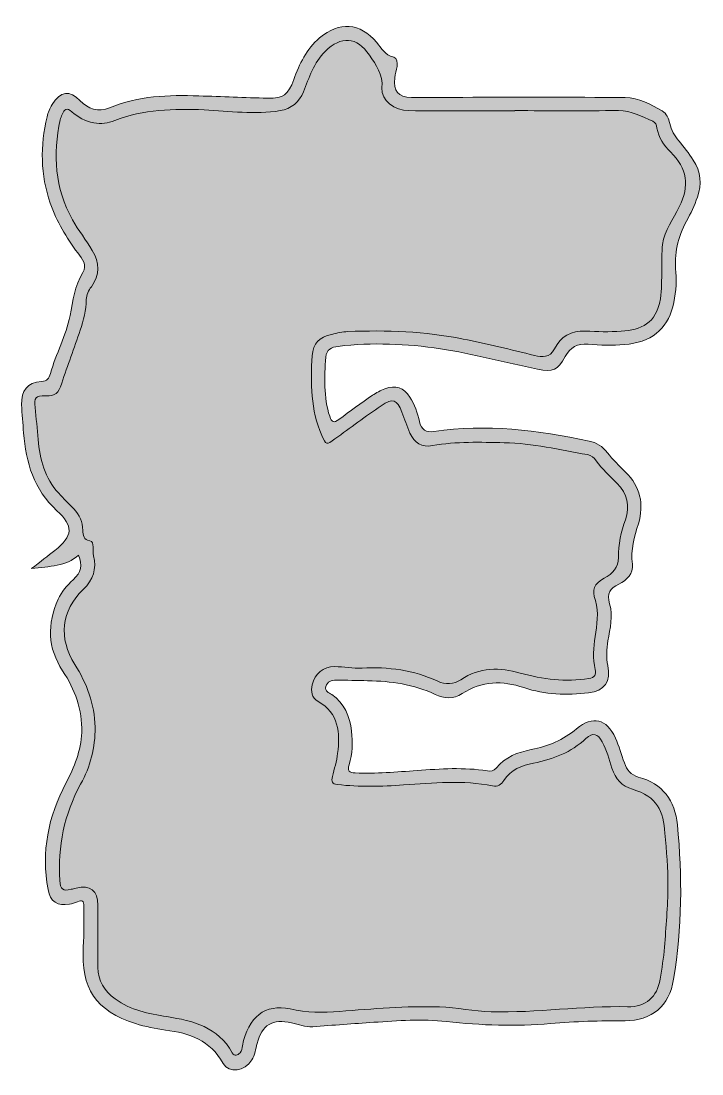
# Model space of a CAD drawing. Extents: x 400 to 1460, y -1150 to -809.
# Drawn here: x 1239.2 to 1459.6, y -1149.8 to -809.3 of the extents above; entities that cross this region are included whole.
import ezdxf

# ---------------------------------------------------------------- set-up
doc = ezdxf.new("R2010")
doc.units = 0
doc.header["$MEASUREMENT"] = 0
doc.layers.add('katman 1', color=7, linetype='Continuous')

# ---------------------------------------------------------------- blocks, each defined once
blk = doc.blocks.new('block 2')
at = {"layer": 'katman 1', "true_color": 0xffffff}
h = blk.add_hatch(color=7, dxfattribs=at)
h.dxf.hatch_style = 2
edge = h.paths.add_edge_path()
edge.add_spline(control_points=[(1257.85, -981.97), (1253.74, -985.74), (1248.51, -985.58), (1242.63, -986.35), (1245.55, -984.09), (1247.9, -982.31), (1250.19, -980.47), (1256.01, -975.79), (1256.33, -972.65), (1250.82, -967.63), (1243.35, -960.81), (1240.81, -952.06), (1240.05, -942.46), (1239.81, -939.43), (1239.53, -936.41), (1239.41, -933.37), (1239.23, -928.71), (1241.26, -926.22), (1245.82, -925.86), (1247.73, -925.72), (1248.3, -924.96), (1248.77, -923.25), (1250.53, -916.9), (1253.77, -911.03), (1255.1, -904.53), (1256.08, -899.75), (1256.53, -894.89), (1259.25, -890.58), (1260.75, -888.2), (1258.97, -886.12), (1257.59, -884.27), (1253.89, -879.31), (1250.72, -874.06), (1248.69, -868.19), (1245.49, -858.98), (1245.4, -849.64), (1247.65, -840.23), (1247.97, -838.87), (1248.54, -837.5), (1249.26, -836.29), (1251.88, -831.86), (1255.14, -831.63), (1258.3, -834.96), (1260.86, -837.65), (1264.29, -838.87), (1267.84, -837.37), (1277.18, -833.42), (1286.94, -833.16), (1296.81, -833.47), (1304.22, -833.7), (1311.62, -834.05), (1319.03, -834.2), (1324.24, -834.31), (1325.69, -833.16), (1327.48, -828.19), (1329.32, -823.11), (1331.63, -818.34), (1335.86, -814.73), (1342.26, -809.27), (1348.91, -809.77), (1354.35, -816.19), (1355.93, -818.05), (1356.95, -820.4), (1359.83, -820.94), (1361.05, -821.16), (1361.08, -822.79), (1360.93, -823.96), (1360.78, -825.2), (1360.35, -826.4), (1360.19, -827.63), (1359.63, -831.89), (1361.26, -833.93), (1365.58, -834), (1371.12, -834.1), (1376.66, -833.94), (1382.21, -833.94), (1399.74, -833.93), (1417.27, -833.88), (1434.79, -834), (1439.19, -834.03), (1443.03, -836.18), (1446.73, -838.34), (1448.17, -839.18), (1448.85, -840.8), (1449.17, -842.38), (1449.61, -844.58), (1450.73, -846.31), (1452.11, -847.99), (1453.75, -849.99), (1455.33, -852.06), (1456.76, -854.21), (1459.25, -857.95), (1459.6, -862), (1458.14, -866.23), (1457.21, -868.94), (1455.93, -871.48), (1454.58, -873.99), (1451.79, -879.16), (1450.58, -884.64), (1451.15, -890.51), (1451.52, -894.28), (1451.02, -898), (1450.13, -901.65), (1448.33, -909.08), (1442.96, -913.22), (1434.54, -913.93), (1430.61, -914.26), (1426.68, -914.1), (1422.77, -913.78), (1419.31, -913.5), (1416.98, -914.8), (1415.34, -917.81), (1412.89, -922.29), (1411.48, -922.84), (1406.4, -921.85), (1395.89, -919.79), (1385.56, -916.9), (1374.96, -915.27), (1363.96, -913.58), (1352.93, -913.19), (1341.86, -914.48), (1339.69, -914.73), (1338.08, -915.55), (1337.88, -918), (1337.34, -924.43), (1337.13, -930.82), (1339.12, -937.11), (1339.74, -939.06), (1340.45, -939.34), (1342.09, -938.12), (1345.67, -935.46), (1349.3, -932.86), (1352.97, -930.32), (1354.2, -929.47), (1355.57, -928.74), (1356.98, -928.21), (1360.42, -926.9), (1363.07, -927.79), (1365.06, -930.89), (1366.62, -933.31), (1367.55, -936.03), (1368.19, -938.82), (1368.77, -941.41), (1370.29, -942.43), (1372.83, -942.04), (1389.8, -939.43), (1406.48, -941.64), (1423.08, -945.12), (1425.53, -945.63), (1427.43, -946.8), (1429, -948.87), (1430.72, -951.14), (1432.85, -953.1), (1434.87, -955.13), (1439.6, -959.88), (1440.94, -965.46), (1439.01, -971.84), (1437.73, -976.11), (1436.44, -980.28), (1437.07, -984.93), (1437.49, -987.96), (1435.26, -990.11), (1432.66, -991.4), (1429.83, -992.8), (1428.69, -994.31), (1429.72, -997.8), (1430.86, -1001.65), (1429.88, -1005.78), (1429.16, -1009.75), (1428.68, -1012.4), (1428.59, -1015.05), (1429.13, -1017.72), (1430.16, -1022.88), (1428.08, -1025.96), (1422.91, -1026.53), (1415.85, -1027.31), (1408.8, -1027.17), (1401.98, -1024.87), (1395, -1022.52), (1388.36, -1022.62), (1382, -1026.8), (1379.24, -1028.62), (1376.09, -1028.43), (1373.26, -1027.06), (1366.32, -1023.71), (1358.94, -1022.83), (1351.4, -1022.62), (1348, -1022.53), (1344.61, -1022.49), (1341.21, -1022.44), (1339.65, -1022.42), (1338.33, -1022.89), (1337.88, -1024.53), (1337.45, -1026.08), (1338.9, -1026.43), (1339.77, -1027.05), (1343.82, -1029.99), (1345.71, -1034.11), (1346.17, -1038.93), (1346.53, -1042.58), (1346.53, -1046.27), (1345.41, -1049.82), (1344.8, -1051.74), (1345.37, -1052.38), (1347.35, -1052.46), (1354.07, -1052.72), (1360.74, -1052.14), (1367.42, -1051.67), (1375, -1051.13), (1382.58, -1050.56), (1390.14, -1051.8), (1391.26, -1051.99), (1392.21, -1051.87), (1393.01, -1050.88), (1395.93, -1047.28), (1399.98, -1045.75), (1404.37, -1044.91), (1409.81, -1043.88), (1414.69, -1041.71), (1419.02, -1038.16), (1424.34, -1033.82), (1428.7, -1034.89), (1431.6, -1041.17), (1432.78, -1043.75), (1433.57, -1046.51), (1434.49, -1049.21), (1435.26, -1051.46), (1436.63, -1053.14), (1438.98, -1053.78), (1446.89, -1055.91), (1450.86, -1061.38), (1451.64, -1069.21), (1453.32, -1085.91), (1453.11, -1102.59), (1450.42, -1119.17), (1449.02, -1127.85), (1443.35, -1132.6), (1434.7, -1132.58), (1426.65, -1132.56), (1418.62, -1132.82), (1410.62, -1133.51), (1399.35, -1134.47), (1388.13, -1134.12), (1376.92, -1132.85), (1369.05, -1131.95), (1361.22, -1132.58), (1353.38, -1133.11), (1346.79, -1133.56), (1340.2, -1134.03), (1333.61, -1134.54), (1331.21, -1134.72), (1329.05, -1133.82), (1326.8, -1133.28), (1320.72, -1131.82), (1317.11, -1133.94), (1315.63, -1139.96), (1315.19, -1141.78), (1314.9, -1143.65), (1313.92, -1145.28), (1311.67, -1149), (1306.51, -1149.81), (1304.62, -1146.38), (1300.49, -1138.9), (1293.68, -1136.64), (1285.98, -1135.6), (1282.71, -1135.16), (1279.46, -1134.54), (1276.3, -1133.54), (1263.48, -1129.48), (1258.49, -1122.05), (1259.38, -1108.68), (1259.67, -1104.31), (1259.49, -1099.92), (1259.56, -1095.54), (1259.58, -1093.93), (1259.04, -1093.39), (1257.46, -1094.14), (1256.67, -1094.51), (1255.78, -1094.73), (1254.91, -1094.89), (1251.01, -1095.6), (1248.7, -1094.08), (1247.97, -1090.16), (1245.7, -1078), (1248.05, -1066.57), (1253.73, -1055.75), (1256.46, -1050.56), (1258.68, -1045.3), (1258.86, -1039.32), (1259.08, -1031.96), (1256.65, -1025.47), (1252.7, -1019.45), (1247.8, -1011.98), (1247.63, -1004.27), (1251.25, -996.29), (1252.37, -993.8), (1254.09, -991.8), (1256.1, -989.97), (1258.74, -987.57), (1259.17, -985.41), (1257.85, -981.97)], knot_values=[0, 0, 0, 0, 1, 1, 1, 2, 2, 2, 3, 3, 3, 4, 4, 4, 5, 5, 5, 6, 6, 6, 7, 7, 7, 8, 8, 8, 9, 9, 9, 10, 10, 10, 11, 11, 11, 12, 12, 12, 13, 13, 13, 14, 14, 14, 15, 15, 15, 16, 16, 16, 17, 17, 17, 18, 18, 18, 19, 19, 19, 20, 20, 20, 21, 21, 21, 22, 22, 22, 23, 23, 23, 24, 24, 24, 25, 25, 25, 26, 26, 26, 27, 27, 27, 28, 28, 28, 29, 29, 29, 30, 30, 30, 31, 31, 31, 32, 32, 32, 33, 33, 33, 34, 34, 34, 35, 35, 35, 36, 36, 36, 37, 37, 37, 38, 38, 38, 39, 39, 39, 40, 40, 40, 41, 41, 41, 42, 42, 42, 43, 43, 43, 44, 44, 44, 45, 45, 45, 46, 46, 46, 47, 47, 47, 48, 48, 48, 49, 49, 49, 50, 50, 50, 51, 51, 51, 52, 52, 52, 53, 53, 53, 54, 54, 54, 55, 55, 55, 56, 56, 56, 57, 57, 57, 58, 58, 58, 59, 59, 59, 60, 60, 60, 61, 61, 61, 62, 62, 62, 63, 63, 63, 64, 64, 64, 65, 65, 65, 66, 66, 66, 67, 67, 67, 68, 68, 68, 69, 69, 69, 70, 70, 70, 71, 71, 71, 72, 72, 72, 73, 73, 73, 74, 74, 74, 75, 75, 75, 76, 76, 76, 77, 77, 77, 78, 78, 78, 79, 79, 79, 80, 80, 80, 81, 81, 81, 82, 82, 82, 83, 83, 83, 84, 84, 84, 85, 85, 85, 86, 86, 86, 87, 87, 87, 88, 88, 88, 89, 89, 89, 90, 90, 90, 91, 91, 91, 92, 92, 92, 93, 93, 93, 94, 94, 94, 95, 95, 95, 96, 96, 96, 97, 97, 97, 98, 98, 98, 99, 99, 99, 100, 100, 100, 100], degree=3, periodic=1)
at = {"layer": 'katman 1', "true_color": 0x007e00}
h = blk.add_hatch(color=96, dxfattribs=at)
h.dxf.hatch_style = 2
edge = h.paths.add_edge_path()
edge.add_spline(control_points=[(1399.05, -838.25), (1410.23, -838.25), (1421.41, -838.3), (1432.59, -838.23), (1436.71, -838.2), (1440.14, -840.15), (1443.73, -841.68), (1444.57, -842.05), (1444.91, -842.92), (1445.04, -843.88), (1445.5, -847.02), (1447.19, -849.41), (1449.44, -851.62), (1454.88, -856.93), (1455.66, -862.53), (1452.25, -869.38), (1450.28, -873.34), (1447.53, -876.94), (1446.86, -881.52), (1446.46, -884.3), (1446.72, -887.05), (1446.61, -889.81), (1446.48, -892.92), (1446.71, -896.01), (1446.16, -899.15), (1444.75, -907.22), (1439.92, -909.1), (1433.43, -909.58), (1429.61, -909.86), (1425.74, -909.73), (1421.9, -909.55), (1417.27, -909.33), (1413.91, -911.27), (1411.86, -915.28), (1410.33, -918.27), (1407.92, -918), (1405.44, -917.41), (1397.75, -915.57), (1390.07, -913.67), (1382.3, -912.11), (1369.97, -909.64), (1357.53, -909.19), (1345.02, -909.69), (1343.26, -909.77), (1341.5, -910.19), (1339.77, -910.6), (1335.7, -911.58), (1333.7, -913.48), (1333.45, -917.51), (1332.91, -926.26), (1332.92, -935), (1336.57, -943.29), (1337.93, -946.37), (1338.05, -946.44), (1340.81, -944.42), (1345.79, -940.81), (1350.73, -937.15), (1355.8, -933.68), (1359.58, -931.11), (1360.84, -931.59), (1362.49, -935.77), (1363.37, -938.01), (1364.07, -940.32), (1365.07, -942.51), (1366.54, -945.75), (1368.89, -947.23), (1372.38, -946.6), (1380.1, -945.21), (1387.87, -945.48), (1395.63, -945.65), (1404.73, -945.85), (1413.62, -947.87), (1422.54, -949.5), (1423.72, -949.72), (1424.65, -950.51), (1425.34, -951.47), (1427.28, -954.18), (1429.75, -956.39), (1432.1, -958.71), (1435.52, -962.1), (1436.23, -966.2), (1434.83, -970.54), (1433.54, -974.56), (1432.4, -978.49), (1432.57, -982.79), (1432.7, -985.94), (1430.66, -987.99), (1427.99, -989.5), (1424.49, -991.49), (1423.93, -992.93), (1425.11, -996.72), (1426.33, -1000.63), (1425.56, -1004.51), (1424.99, -1008.37), (1424.46, -1011.93), (1424.24, -1015.45), (1425.02, -1018.99), (1425.38, -1020.65), (1424.96, -1021.64), (1423, -1021.94), (1415.44, -1023.09), (1408.12, -1022.21), (1400.81, -1020.14), (1394.18, -1018.26), (1387.65, -1018.22), (1381.55, -1022.29), (1379.3, -1023.79), (1376.57, -1023.99), (1374.09, -1022.81), (1366.3, -1019.09), (1358.05, -1018.13), (1349.58, -1018.54), (1346.61, -1018.68), (1343.71, -1018.07), (1340.77, -1018.07), (1337.09, -1018.08), (1334.19, -1020.37), (1333.45, -1023.93), (1333.02, -1026.04), (1333.18, -1028.06), (1335.36, -1029.31), (1342.11, -1033.16), (1342.48, -1039.47), (1341.69, -1046.12), (1341.39, -1048.66), (1340.62, -1051.16), (1339.99, -1053.65), (1339.61, -1055.17), (1339.89, -1056.01), (1341.64, -1056.21), (1348.77, -1057.01), (1355.88, -1056.81), (1363.02, -1056.34), (1372.62, -1055.7), (1382.25, -1054.73), (1391.83, -1056.64), (1393.52, -1056.98), (1394.65, -1056.16), (1395.46, -1054.94), (1397.77, -1051.45), (1401.32, -1050), (1405.12, -1049.27), (1411.47, -1048.04), (1417.22, -1045.79), (1422.06, -1041.33), (1424.3, -1039.26), (1425.85, -1039.69), (1427.35, -1042.42), (1428.81, -1045.1), (1429.49, -1048.08), (1430.46, -1050.95), (1431.6, -1054.3), (1433.7, -1056.75), (1437.11, -1057.73), (1445.22, -1060.04), (1447.05, -1064.9), (1447.63, -1071.98), (1448.1, -1077.67), (1448.62, -1083.38), (1448.58, -1089.08), (1448.53, -1095.67), (1447.98, -1102.26), (1447.47, -1108.84), (1447.2, -1112.29), (1446.61, -1115.72), (1446.06, -1119.14), (1445.12, -1124.93), (1441.4, -1128.22), (1435.55, -1128.08), (1420.8, -1127.74), (1406.15, -1130.09), (1391.4, -1129.69), (1385.78, -1129.54), (1380.25, -1128.33), (1374.65, -1128.13), (1363.84, -1127.76), (1353.08, -1128.79), (1342.31, -1129.57), (1337, -1129.95), (1331.65, -1129.99), (1326.32, -1128.8), (1318.26, -1127), (1312.76, -1131.36), (1310.87, -1140.69), (1310.71, -1141.47), (1310.79, -1142.3), (1310.17, -1142.93), (1309.29, -1143.83), (1308.29, -1144.27), (1307.56, -1142.94), (1302.95, -1134.62), (1294.93, -1132.61), (1286.45, -1131.28), (1280.54, -1130.35), (1274.67, -1129.17), (1269.67, -1125.54), (1266.22, -1123.03), (1264.19, -1119.64), (1264.12, -1115.36), (1264, -1108.66), (1264.12, -1101.95), (1264.1, -1095.24), (1264.09, -1090.46), (1261.66, -1088.6), (1257.02, -1089.73), (1256.5, -1089.86), (1255.98, -1089.96), (1255.46, -1090.08), (1252.74, -1090.73), (1251.93, -1090.11), (1251.76, -1087.29), (1251.09, -1076.26), (1253.15, -1065.83), (1258.51, -1056.09), (1261.66, -1050.36), (1263.28, -1044.31), (1263.19, -1037.67), (1263.09, -1030.14), (1260.47, -1023.54), (1256.61, -1017.34), (1251.31, -1008.85), (1252.11, -1000.05), (1259.38, -993.09), (1262.64, -989.95), (1263.69, -986.5), (1262.7, -982.21), (1262.49, -981.27), (1262.55, -980.26), (1262.52, -979.28), (1262.49, -978.44), (1262.44, -977.54), (1261.45, -977.36), (1259.47, -977), (1259.25, -975.66), (1259.23, -973.99), (1259.18, -971.3), (1258.18, -968.96), (1256.28, -967.02), (1254.66, -965.35), (1253.02, -963.71), (1251.43, -962.01), (1246.88, -957.12), (1245.33, -951.07), (1244.77, -944.64), (1244.47, -941.18), (1244.12, -937.73), (1243.76, -934.28), (1243.42, -931.04), (1243.9, -930.49), (1247.16, -930.5), (1250.53, -930.51), (1251.28, -929.74), (1252.38, -926.42), (1254.27, -920.67), (1256.41, -914.99), (1258.41, -909.27), (1259.52, -906.06), (1260.25, -902.76), (1260.35, -899.35), (1260.4, -897.77), (1261.06, -896.42), (1261.98, -895.18), (1264.84, -891.35), (1264.72, -887.43), (1262.3, -883.45), (1260.27, -880.1), (1257.85, -877.01), (1255.92, -873.58), (1250.11, -863.3), (1249.53, -852.45), (1251.9, -841.2), (1252.03, -840.59), (1252.31, -840.02), (1252.55, -839.44), (1253.24, -837.8), (1254.05, -837.15), (1255.71, -838.63), (1257.71, -840.4), (1259.98, -841.66), (1262.76, -842.18), (1265.21, -842.64), (1267.37, -842.26), (1269.53, -841.43), (1278.91, -837.86), (1288.58, -837.52), (1298.49, -837.99), (1306.66, -838.37), (1314.87, -839.62), (1323.07, -838.24), (1326.72, -837.63), (1329.26, -835.56), (1330.62, -832.17), (1332.49, -827.54), (1333.96, -822.74), (1337.66, -819.09), (1342.85, -813.97), (1347.84, -814.3), (1351.97, -820.27), (1354.17, -823.45), (1356.39, -826.47), (1356.03, -830.92), (1355.69, -834.95), (1360.05, -838.23), (1364.7, -838.25), (1376.15, -838.29), (1387.6, -838.26), (1399.05, -838.26), (1399.05, -838.26), (1399.05, -838.26), (1399.05, -838.25)], knot_values=[0, 0, 0, 0, 1, 1, 1, 2, 2, 2, 3, 3, 3, 4, 4, 4, 5, 5, 5, 6, 6, 6, 7, 7, 7, 8, 8, 8, 9, 9, 9, 10, 10, 10, 11, 11, 11, 12, 12, 12, 13, 13, 13, 14, 14, 14, 15, 15, 15, 16, 16, 16, 17, 17, 17, 18, 18, 18, 19, 19, 19, 20, 20, 20, 21, 21, 21, 22, 22, 22, 23, 23, 23, 24, 24, 24, 25, 25, 25, 26, 26, 26, 27, 27, 27, 28, 28, 28, 29, 29, 29, 30, 30, 30, 31, 31, 31, 32, 32, 32, 33, 33, 33, 34, 34, 34, 35, 35, 35, 36, 36, 36, 37, 37, 37, 38, 38, 38, 39, 39, 39, 40, 40, 40, 41, 41, 41, 42, 42, 42, 43, 43, 43, 44, 44, 44, 45, 45, 45, 46, 46, 46, 47, 47, 47, 48, 48, 48, 49, 49, 49, 50, 50, 50, 51, 51, 51, 52, 52, 52, 53, 53, 53, 54, 54, 54, 55, 55, 55, 56, 56, 56, 57, 57, 57, 58, 58, 58, 59, 59, 59, 60, 60, 60, 61, 61, 61, 62, 62, 62, 63, 63, 63, 64, 64, 64, 65, 65, 65, 66, 66, 66, 67, 67, 67, 68, 68, 68, 69, 69, 69, 70, 70, 70, 71, 71, 71, 72, 72, 72, 73, 73, 73, 74, 74, 74, 75, 75, 75, 76, 76, 76, 77, 77, 77, 78, 78, 78, 79, 79, 79, 80, 80, 80, 81, 81, 81, 82, 82, 82, 83, 83, 83, 84, 84, 84, 85, 85, 85, 86, 86, 86, 87, 87, 87, 88, 88, 88, 89, 89, 89, 90, 90, 90, 91, 91, 91, 92, 92, 92, 93, 93, 93, 94, 94, 94, 95, 95, 95, 96, 96, 96, 97, 97, 97, 98, 98, 98, 99, 99, 99, 100, 100, 100, 101, 101, 101, 102, 102, 102, 103, 103, 103, 103], degree=3, periodic=1)
at = {"layer": 'katman 1', "lineweight": 0}
for points, knots in [([(1257.85, -981.97), (1253.74, -985.74), (1248.51, -985.58), (1242.63, -986.35), (1245.55, -984.09), (1247.9, -982.31), (1250.19, -980.47), (1256.01, -975.79), (1256.33, -972.65), (1250.82, -967.63), (1243.35, -960.81), (1240.81, -952.06), (1240.05, -942.46), (1239.81, -939.43), (1239.53, -936.41), (1239.41, -933.37), (1239.23, -928.71), (1241.26, -926.22), (1245.82, -925.86), (1247.73, -925.72), (1248.3, -924.96), (1248.77, -923.25), (1250.53, -916.9), (1253.77, -911.03), (1255.1, -904.53), (1256.08, -899.75), (1256.53, -894.89), (1259.25, -890.58), (1260.75, -888.2), (1258.97, -886.12), (1257.59, -884.27), (1253.89, -879.31), (1250.72, -874.06), (1248.69, -868.19), (1245.49, -858.98), (1245.4, -849.64), (1247.65, -840.23), (1247.97, -838.87), (1248.54, -837.5), (1249.26, -836.29), (1251.88, -831.86), (1255.14, -831.63), (1258.3, -834.96), (1260.86, -837.65), (1264.29, -838.87), (1267.84, -837.37), (1277.18, -833.42), (1286.94, -833.16), (1296.81, -833.47), (1304.22, -833.7), (1311.62, -834.05), (1319.03, -834.2), (1324.24, -834.31), (1325.69, -833.16), (1327.48, -828.19), (1329.32, -823.11), (1331.63, -818.34), (1335.86, -814.73), (1342.26, -809.27), (1348.91, -809.77), (1354.35, -816.19), (1355.93, -818.05), (1356.95, -820.4), (1359.83, -820.94), (1361.05, -821.16), (1361.08, -822.79), (1360.93, -823.96), (1360.78, -825.2), (1360.35, -826.4), (1360.19, -827.63), (1359.63, -831.89), (1361.26, -833.93), (1365.58, -834), (1371.12, -834.1), (1376.66, -833.94), (1382.21, -833.94), (1399.74, -833.93), (1417.27, -833.88), (1434.79, -834), (1439.19, -834.03), (1443.03, -836.18), (1446.73, -838.34), (1448.17, -839.18), (1448.85, -840.8), (1449.17, -842.38), (1449.61, -844.58), (1450.73, -846.31), (1452.11, -847.99), (1453.75, -849.99), (1455.33, -852.06), (1456.76, -854.21), (1459.25, -857.95), (1459.6, -862), (1458.14, -866.23), (1457.21, -868.94), (1455.93, -871.48), (1454.58, -873.99), (1451.79, -879.16), (1450.58, -884.64), (1451.15, -890.51), (1451.52, -894.28), (1451.02, -898), (1450.13, -901.65), (1448.33, -909.08), (1442.96, -913.22), (1434.54, -913.93), (1430.61, -914.26), (1426.68, -914.1), (1422.77, -913.78), (1419.31, -913.5), (1416.98, -914.8), (1415.34, -917.81), (1412.89, -922.29), (1411.48, -922.84), (1406.4, -921.85), (1395.89, -919.79), (1385.56, -916.9), (1374.96, -915.27), (1363.96, -913.58), (1352.93, -913.19), (1341.86, -914.48), (1339.69, -914.73), (1338.08, -915.55), (1337.88, -918), (1337.34, -924.43), (1337.13, -930.82), (1339.12, -937.11), (1339.74, -939.06), (1340.45, -939.34), (1342.09, -938.12), (1345.67, -935.46), (1349.3, -932.86), (1352.97, -930.32), (1354.2, -929.47), (1355.57, -928.74), (1356.98, -928.21), (1360.42, -926.9), (1363.07, -927.79), (1365.06, -930.89), (1366.62, -933.31), (1367.55, -936.03), (1368.19, -938.82), (1368.77, -941.41), (1370.29, -942.43), (1372.83, -942.04), (1389.8, -939.43), (1406.48, -941.64), (1423.08, -945.12), (1425.53, -945.63), (1427.43, -946.8), (1429, -948.87), (1430.72, -951.14), (1432.85, -953.1), (1434.87, -955.13), (1439.6, -959.88), (1440.94, -965.46), (1439.01, -971.84), (1437.73, -976.11), (1436.44, -980.28), (1437.07, -984.93), (1437.49, -987.96), (1435.26, -990.11), (1432.66, -991.4), (1429.83, -992.8), (1428.69, -994.31), (1429.72, -997.8), (1430.86, -1001.65), (1429.88, -1005.78), (1429.16, -1009.75), (1428.68, -1012.4), (1428.59, -1015.05), (1429.13, -1017.72), (1430.16, -1022.88), (1428.08, -1025.96), (1422.91, -1026.53), (1415.85, -1027.31), (1408.8, -1027.17), (1401.98, -1024.87), (1395, -1022.52), (1388.36, -1022.62), (1382, -1026.8), (1379.24, -1028.62), (1376.09, -1028.43), (1373.26, -1027.06), (1366.32, -1023.71), (1358.94, -1022.83), (1351.4, -1022.62), (1348, -1022.53), (1344.61, -1022.49), (1341.21, -1022.44), (1339.65, -1022.42), (1338.33, -1022.89), (1337.88, -1024.53), (1337.45, -1026.08), (1338.9, -1026.43), (1339.77, -1027.05), (1343.82, -1029.99), (1345.71, -1034.11), (1346.17, -1038.93), (1346.53, -1042.58), (1346.53, -1046.27), (1345.41, -1049.82), (1344.8, -1051.74), (1345.37, -1052.38), (1347.35, -1052.46), (1354.07, -1052.72), (1360.74, -1052.14), (1367.42, -1051.67), (1375, -1051.13), (1382.58, -1050.56), (1390.14, -1051.8), (1391.26, -1051.99), (1392.21, -1051.87), (1393.01, -1050.88), (1395.93, -1047.28), (1399.98, -1045.75), (1404.37, -1044.91), (1409.81, -1043.88), (1414.69, -1041.71), (1419.02, -1038.16), (1424.34, -1033.82), (1428.7, -1034.89), (1431.6, -1041.17), (1432.78, -1043.75), (1433.57, -1046.51), (1434.49, -1049.21), (1435.26, -1051.46), (1436.63, -1053.14), (1438.98, -1053.78), (1446.89, -1055.91), (1450.86, -1061.38), (1451.64, -1069.21), (1453.32, -1085.91), (1453.11, -1102.59), (1450.42, -1119.17), (1449.02, -1127.85), (1443.35, -1132.6), (1434.7, -1132.58), (1426.65, -1132.56), (1418.62, -1132.82), (1410.62, -1133.51), (1399.35, -1134.47), (1388.13, -1134.12), (1376.92, -1132.85), (1369.05, -1131.95), (1361.22, -1132.58), (1353.38, -1133.11), (1346.79, -1133.56), (1340.2, -1134.03), (1333.61, -1134.54), (1331.21, -1134.72), (1329.05, -1133.82), (1326.8, -1133.28), (1320.72, -1131.82), (1317.11, -1133.94), (1315.63, -1139.96), (1315.19, -1141.78), (1314.9, -1143.65), (1313.92, -1145.28), (1311.67, -1149), (1306.51, -1149.81), (1304.62, -1146.38), (1300.49, -1138.9), (1293.68, -1136.64), (1285.98, -1135.6), (1282.71, -1135.16), (1279.46, -1134.54), (1276.3, -1133.54), (1263.48, -1129.48), (1258.49, -1122.05), (1259.38, -1108.68), (1259.67, -1104.31), (1259.49, -1099.92), (1259.56, -1095.54), (1259.58, -1093.93), (1259.04, -1093.39), (1257.46, -1094.14), (1256.67, -1094.51), (1255.78, -1094.73), (1254.91, -1094.89), (1251.01, -1095.6), (1248.7, -1094.08), (1247.97, -1090.16), (1245.7, -1078), (1248.05, -1066.57), (1253.73, -1055.75), (1256.46, -1050.56), (1258.68, -1045.3), (1258.86, -1039.32), (1259.08, -1031.96), (1256.65, -1025.47), (1252.7, -1019.45), (1247.8, -1011.98), (1247.63, -1004.27), (1251.25, -996.29), (1252.37, -993.8), (1254.09, -991.8), (1256.1, -989.97), (1258.74, -987.57), (1259.17, -985.41), (1257.85, -981.97)], [0, 0, 0, 0, 1, 1, 1, 2, 2, 2, 3, 3, 3, 4, 4, 4, 5, 5, 5, 6, 6, 6, 7, 7, 7, 8, 8, 8, 9, 9, 9, 10, 10, 10, 11, 11, 11, 12, 12, 12, 13, 13, 13, 14, 14, 14, 15, 15, 15, 16, 16, 16, 17, 17, 17, 18, 18, 18, 19, 19, 19, 20, 20, 20, 21, 21, 21, 22, 22, 22, 23, 23, 23, 24, 24, 24, 25, 25, 25, 26, 26, 26, 27, 27, 27, 28, 28, 28, 29, 29, 29, 30, 30, 30, 31, 31, 31, 32, 32, 32, 33, 33, 33, 34, 34, 34, 35, 35, 35, 36, 36, 36, 37, 37, 37, 38, 38, 38, 39, 39, 39, 40, 40, 40, 41, 41, 41, 42, 42, 42, 43, 43, 43, 44, 44, 44, 45, 45, 45, 46, 46, 46, 47, 47, 47, 48, 48, 48, 49, 49, 49, 50, 50, 50, 51, 51, 51, 52, 52, 52, 53, 53, 53, 54, 54, 54, 55, 55, 55, 56, 56, 56, 57, 57, 57, 58, 58, 58, 59, 59, 59, 60, 60, 60, 61, 61, 61, 62, 62, 62, 63, 63, 63, 64, 64, 64, 65, 65, 65, 66, 66, 66, 67, 67, 67, 68, 68, 68, 69, 69, 69, 70, 70, 70, 71, 71, 71, 72, 72, 72, 73, 73, 73, 74, 74, 74, 75, 75, 75, 76, 76, 76, 77, 77, 77, 78, 78, 78, 79, 79, 79, 80, 80, 80, 81, 81, 81, 82, 82, 82, 83, 83, 83, 84, 84, 84, 85, 85, 85, 86, 86, 86, 87, 87, 87, 88, 88, 88, 89, 89, 89, 90, 90, 90, 91, 91, 91, 92, 92, 92, 93, 93, 93, 94, 94, 94, 95, 95, 95, 96, 96, 96, 97, 97, 97, 98, 98, 98, 99, 99, 99, 100, 100, 100, 100]), ([(1399.05, -838.25), (1410.23, -838.25), (1421.41, -838.3), (1432.59, -838.23), (1436.71, -838.2), (1440.14, -840.15), (1443.73, -841.68), (1444.57, -842.05), (1444.91, -842.92), (1445.04, -843.88), (1445.5, -847.02), (1447.19, -849.41), (1449.44, -851.62), (1454.88, -856.93), (1455.66, -862.53), (1452.25, -869.38), (1450.28, -873.34), (1447.53, -876.94), (1446.86, -881.52), (1446.46, -884.3), (1446.72, -887.05), (1446.61, -889.81), (1446.48, -892.92), (1446.71, -896.01), (1446.16, -899.15), (1444.75, -907.22), (1439.92, -909.1), (1433.43, -909.58), (1429.61, -909.86), (1425.74, -909.73), (1421.9, -909.55), (1417.27, -909.33), (1413.91, -911.27), (1411.86, -915.28), (1410.33, -918.27), (1407.92, -918), (1405.44, -917.41), (1397.75, -915.57), (1390.07, -913.67), (1382.3, -912.11), (1369.97, -909.64), (1357.53, -909.19), (1345.02, -909.69), (1343.26, -909.77), (1341.5, -910.19), (1339.77, -910.6), (1335.7, -911.58), (1333.7, -913.48), (1333.45, -917.51), (1332.91, -926.26), (1332.92, -935), (1336.57, -943.29), (1337.93, -946.37), (1338.05, -946.44), (1340.81, -944.42), (1345.79, -940.81), (1350.73, -937.15), (1355.8, -933.68), (1359.58, -931.11), (1360.84, -931.59), (1362.49, -935.77), (1363.37, -938.01), (1364.07, -940.32), (1365.07, -942.51), (1366.54, -945.75), (1368.89, -947.23), (1372.38, -946.6), (1380.1, -945.21), (1387.87, -945.48), (1395.63, -945.65), (1404.73, -945.85), (1413.62, -947.87), (1422.54, -949.5), (1423.72, -949.72), (1424.65, -950.51), (1425.34, -951.47), (1427.28, -954.18), (1429.75, -956.39), (1432.1, -958.71), (1435.52, -962.1), (1436.23, -966.2), (1434.83, -970.54), (1433.54, -974.56), (1432.4, -978.49), (1432.57, -982.79), (1432.7, -985.94), (1430.66, -987.99), (1427.99, -989.5), (1424.49, -991.49), (1423.93, -992.93), (1425.11, -996.72), (1426.33, -1000.63), (1425.56, -1004.51), (1424.99, -1008.37), (1424.46, -1011.93), (1424.24, -1015.45), (1425.02, -1018.99), (1425.38, -1020.65), (1424.96, -1021.64), (1423, -1021.94), (1415.44, -1023.09), (1408.12, -1022.21), (1400.81, -1020.14), (1394.18, -1018.26), (1387.65, -1018.22), (1381.55, -1022.29), (1379.3, -1023.79), (1376.57, -1023.99), (1374.09, -1022.81), (1366.3, -1019.09), (1358.05, -1018.13), (1349.58, -1018.54), (1346.61, -1018.68), (1343.71, -1018.07), (1340.77, -1018.07), (1337.09, -1018.08), (1334.19, -1020.37), (1333.45, -1023.93), (1333.02, -1026.04), (1333.18, -1028.06), (1335.36, -1029.31), (1342.11, -1033.16), (1342.48, -1039.47), (1341.69, -1046.12), (1341.39, -1048.66), (1340.62, -1051.16), (1339.99, -1053.65), (1339.61, -1055.17), (1339.89, -1056.01), (1341.64, -1056.21), (1348.77, -1057.01), (1355.88, -1056.81), (1363.02, -1056.34), (1372.62, -1055.7), (1382.25, -1054.73), (1391.83, -1056.64), (1393.52, -1056.98), (1394.65, -1056.16), (1395.46, -1054.94), (1397.77, -1051.45), (1401.32, -1050), (1405.12, -1049.27), (1411.47, -1048.04), (1417.22, -1045.79), (1422.06, -1041.33), (1424.3, -1039.26), (1425.85, -1039.69), (1427.35, -1042.42), (1428.81, -1045.1), (1429.49, -1048.08), (1430.46, -1050.95), (1431.6, -1054.3), (1433.7, -1056.75), (1437.11, -1057.73), (1445.22, -1060.04), (1447.05, -1064.9), (1447.63, -1071.98), (1448.1, -1077.67), (1448.62, -1083.38), (1448.58, -1089.08), (1448.53, -1095.67), (1447.98, -1102.26), (1447.47, -1108.84), (1447.2, -1112.29), (1446.61, -1115.72), (1446.06, -1119.14), (1445.12, -1124.93), (1441.4, -1128.22), (1435.55, -1128.08), (1420.8, -1127.74), (1406.15, -1130.09), (1391.4, -1129.69), (1385.78, -1129.54), (1380.25, -1128.33), (1374.65, -1128.13), (1363.84, -1127.76), (1353.08, -1128.79), (1342.31, -1129.57), (1337, -1129.95), (1331.65, -1129.99), (1326.32, -1128.8), (1318.26, -1127), (1312.76, -1131.36), (1310.87, -1140.69), (1310.71, -1141.47), (1310.79, -1142.3), (1310.17, -1142.93), (1309.29, -1143.83), (1308.29, -1144.27), (1307.56, -1142.94), (1302.95, -1134.62), (1294.93, -1132.61), (1286.45, -1131.28), (1280.54, -1130.35), (1274.67, -1129.17), (1269.67, -1125.54), (1266.22, -1123.03), (1264.19, -1119.64), (1264.12, -1115.36), (1264, -1108.66), (1264.12, -1101.95), (1264.1, -1095.24), (1264.09, -1090.46), (1261.66, -1088.6), (1257.02, -1089.73), (1256.5, -1089.86), (1255.98, -1089.96), (1255.46, -1090.08), (1252.74, -1090.73), (1251.93, -1090.11), (1251.76, -1087.29), (1251.09, -1076.26), (1253.15, -1065.83), (1258.51, -1056.09), (1261.66, -1050.36), (1263.28, -1044.31), (1263.19, -1037.67), (1263.09, -1030.14), (1260.47, -1023.54), (1256.61, -1017.34), (1251.31, -1008.85), (1252.11, -1000.05), (1259.38, -993.09), (1262.64, -989.95), (1263.69, -986.5), (1262.7, -982.21), (1262.49, -981.27), (1262.55, -980.26), (1262.52, -979.28), (1262.49, -978.44), (1262.44, -977.54), (1261.45, -977.36), (1259.47, -977), (1259.25, -975.66), (1259.23, -973.99), (1259.18, -971.3), (1258.18, -968.96), (1256.28, -967.02), (1254.66, -965.35), (1253.02, -963.71), (1251.43, -962.01), (1246.88, -957.12), (1245.33, -951.07), (1244.77, -944.64), (1244.47, -941.18), (1244.12, -937.73), (1243.76, -934.28), (1243.42, -931.04), (1243.9, -930.49), (1247.16, -930.5), (1250.53, -930.51), (1251.28, -929.74), (1252.38, -926.42), (1254.27, -920.67), (1256.41, -914.99), (1258.41, -909.27), (1259.52, -906.06), (1260.25, -902.76), (1260.35, -899.35), (1260.4, -897.77), (1261.06, -896.42), (1261.98, -895.18), (1264.84, -891.35), (1264.72, -887.43), (1262.3, -883.45), (1260.27, -880.1), (1257.85, -877.01), (1255.92, -873.58), (1250.11, -863.3), (1249.53, -852.45), (1251.9, -841.2), (1252.03, -840.59), (1252.31, -840.02), (1252.55, -839.44), (1253.24, -837.8), (1254.05, -837.15), (1255.71, -838.63), (1257.71, -840.4), (1259.98, -841.66), (1262.76, -842.18), (1265.21, -842.64), (1267.37, -842.26), (1269.53, -841.43), (1278.91, -837.86), (1288.58, -837.52), (1298.49, -837.99), (1306.66, -838.37), (1314.87, -839.62), (1323.07, -838.24), (1326.72, -837.63), (1329.26, -835.56), (1330.62, -832.17), (1332.49, -827.54), (1333.96, -822.74), (1337.66, -819.09), (1342.85, -813.97), (1347.84, -814.3), (1351.97, -820.27), (1354.17, -823.45), (1356.39, -826.47), (1356.03, -830.92), (1355.69, -834.95), (1360.05, -838.23), (1364.7, -838.25), (1376.15, -838.29), (1387.6, -838.26), (1399.05, -838.26), (1399.05, -838.26), (1399.05, -838.26), (1399.05, -838.25)], [0, 0, 0, 0, 1, 1, 1, 2, 2, 2, 3, 3, 3, 4, 4, 4, 5, 5, 5, 6, 6, 6, 7, 7, 7, 8, 8, 8, 9, 9, 9, 10, 10, 10, 11, 11, 11, 12, 12, 12, 13, 13, 13, 14, 14, 14, 15, 15, 15, 16, 16, 16, 17, 17, 17, 18, 18, 18, 19, 19, 19, 20, 20, 20, 21, 21, 21, 22, 22, 22, 23, 23, 23, 24, 24, 24, 25, 25, 25, 26, 26, 26, 27, 27, 27, 28, 28, 28, 29, 29, 29, 30, 30, 30, 31, 31, 31, 32, 32, 32, 33, 33, 33, 34, 34, 34, 35, 35, 35, 36, 36, 36, 37, 37, 37, 38, 38, 38, 39, 39, 39, 40, 40, 40, 41, 41, 41, 42, 42, 42, 43, 43, 43, 44, 44, 44, 45, 45, 45, 46, 46, 46, 47, 47, 47, 48, 48, 48, 49, 49, 49, 50, 50, 50, 51, 51, 51, 52, 52, 52, 53, 53, 53, 54, 54, 54, 55, 55, 55, 56, 56, 56, 57, 57, 57, 58, 58, 58, 59, 59, 59, 60, 60, 60, 61, 61, 61, 62, 62, 62, 63, 63, 63, 64, 64, 64, 65, 65, 65, 66, 66, 66, 67, 67, 67, 68, 68, 68, 69, 69, 69, 70, 70, 70, 71, 71, 71, 72, 72, 72, 73, 73, 73, 74, 74, 74, 75, 75, 75, 76, 76, 76, 77, 77, 77, 78, 78, 78, 79, 79, 79, 80, 80, 80, 81, 81, 81, 82, 82, 82, 83, 83, 83, 84, 84, 84, 85, 85, 85, 86, 86, 86, 87, 87, 87, 88, 88, 88, 89, 89, 89, 90, 90, 90, 91, 91, 91, 92, 92, 92, 93, 93, 93, 94, 94, 94, 95, 95, 95, 96, 96, 96, 97, 97, 97, 98, 98, 98, 99, 99, 99, 100, 100, 100, 101, 101, 101, 102, 102, 102, 103, 103, 103, 103])]:
    blk.add_open_spline(points, degree=3, knots=knots, dxfattribs=at)

msp = doc.modelspace()

# ---------------------------------------------------------------- block references
at = {"layer": 'katman 1'}
msp.add_blockref('block 2', (0, 0), dxfattribs=at)

doc.saveas('drawing.dxf')
